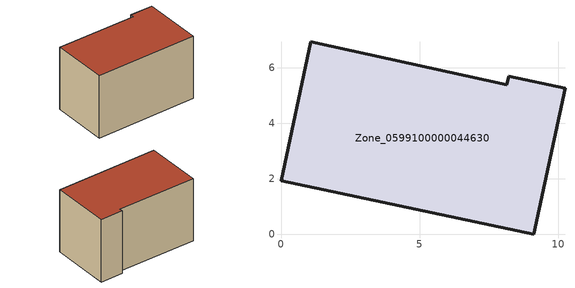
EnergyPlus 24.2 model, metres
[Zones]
Zone_0599100000044630
 floor ground (C_G): 9.12,0 0,1.93 1.08,6.93 8.15,5.39 8.21,5.69 10.25,5.26 z0
 wall outside (C_F): 8.21,5.69 8.15,5.39 1.08,6.93 0,1.93 9.12,0 10.25,5.26 8.21,5.69 z0:5.84
 roof outside (C_R): 9.12,0 10.25,5.26 8.21,5.69 8.15,5.39 1.08,6.93 0,1.93 z5.84
[BUILDING]
Pand.0599100000044630: North Axis=0; Terrain=City; Loads Convergence Tolerance Value=0.04; Temperature Convergence Tolerance Value=0.4; Solar Distribution=FullExterior; Maximum Number of Warmup Days=25; Minimum Number of Warmup Days=1
[Site:Location]
Rotterdam.The.Hague.AP_ZH_NLD Design_Conditions: Latitude=51.96; Longitude=4.45; Time Zone=1; Elevation=-4.5
[SITE:GROUNDTEMPERATURE:BUILDINGSURFACE]
18, 18, 18, 18, 18, 18, 18, 18, 18, 18, 18, 18
[MATERIAL] Thermal Absorptance=0.9; Solar Absorptance=0.7; Visible Absorptance=0.7
Name | Roughness | Thickness | Conductivity | Density | Specific Heat
G.TI.1975-1991 | MediumSmooth | 0.15 | 0.288461 | 540 | 1210
F.TI.1975-1991 | Rough | 0.3 | 0.230769 | 1920 | 840
R.TI.1975-1991 | MediumRough | 0.2 | 0.153846 | 1500 | 1000
[CONSTRUCTION]
C_G: G.TI.1975-1991
C_F: F.TI.1975-1991
C_R: R.TI.1975-1991
[ZONE]
Zone_0599100000044630: Type=1; Multiplier=1; Ceiling Height=Autocalculate; Volume=Autocalculate; Floor Area=autocalculate; Part of Total Floor Area=Yes
[ZONEINFILTRATION:DESIGNFLOWRATE]
Infil_Zone_0599100000044630: Zone or ZoneList or Space or SpaceList=Zone_0599100000044630; Schedule=AlwaysOn; Design Flow Rate Calculation Method=Flow/Area; Flow Rate per Floor Area=0.003; Constant Term Coefficient=1; Temperature Term Coefficient=0; Velocity Term Coefficient=0; Velocity Squared Term Coefficient=0
[HVACTEMPLATE:ZONE:IDEALLOADSAIRSYSTEM]
Zone_0599100000044630: Maximum Heating Supply Air Temperature=50; Minimum Cooling Supply Air Temperature=13; Maximum Heating Supply Air Humidity Ratio=0.0156; Minimum Cooling Supply Air Humidity Ratio=0.0077; Heating Limit=NoLimit; Cooling Limit=NoLimit; Dehumidification Control Type=ConstantSensibleHeatRatio; Cooling Sensible Heat Ratio=0.7; Dehumidification Setpoint=60; Humidification Control Type=None; Humidification Setpoint=30; Outdoor Air Method=None; Outdoor Air Flow Rate per Person=0.00944; Outdoor Air Flow Rate per Zone Floor Area=0; Outdoor Air Flow Rate per Zone=0; Demand Controlled Ventilation Type=None; Outdoor Air Economizer Type=NoEconomizer; Heat Recovery Type=None; Sensible Heat Recovery Effectiveness=0.7; Latent Heat Recovery Effectiveness=0.65
[ZONECONTROL:THERMOSTAT]
ThermostatControl_Zone_0599100000044630: Zone or ZoneList=Zone_0599100000044630; Control Type Schedule=DualSetpointControlType; Control 1=Thermostat_Zone_0599100000044630; Temperature Difference Between Cutout And Setpoint=0
[THERMOSTATSETPOINT:DUALSETPOINT]
Thermostat_Zone_0599100000044630: Heating Setpoint Temperature Schedule=HeatingSetpoint_Zone_0599100000044630; Cooling Setpoint Temperature Schedule=CoolingSetpoint_Zone_0599100000044630
[SCHEDULE:COMPACT]
HeatingSetpoint_Zone_0599100000044630: Through: 12/31, For: AllDays, Until: 24:00, 21
CoolingSetpoint_Zone_0599100000044630: Through: 12/31, For: AllDays, Until: 24:00, 24
DualSetpointControlType: Through: 12/31, For: AllDays, Until: 24:00, 4
AlwaysOn: Through: 12/31, For: AllDays, Until: 24:00, 1
